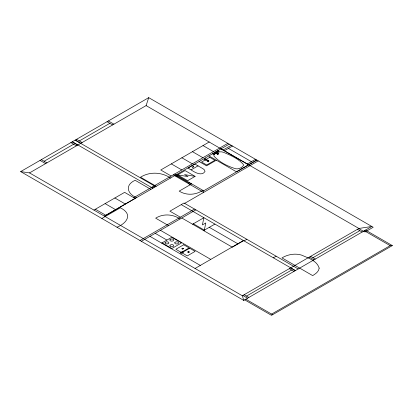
<?xml version="1.0" encoding="UTF-8"?>
<svg xmlns="http://www.w3.org/2000/svg" width="413" height="413" viewBox="0 0 413 413"><rect width="100%" height="100%" fill="white"/><g stroke="black" fill="none" stroke-linecap="round" stroke-linejoin="round"><path stroke-width="0.62" d="M204.296 230.17L205.782 222.963L202.406 224.915L203.872 217.718L192.597 224.228M148.716 97.654L20.65 171.596L29.53 172.902L146.104 105.599L148.716 97.654L373.202 227.264L365.02 231.987L363.626 231.182M213.681 153.837L213.975 153.755M44.108 161.266L73.669 144.204M79.337 140.926L109.848 123.311M209.221 141.989L160.745 169.991L171.194 176.021M93.963 210.047L124.607 192.36L135.154 198.452M133.76 197.646L227.831 143.332M104.406 216.076L135.056 198.395M104.468 216.164L229.225 144.137M175.169 175.953L176.558 175.153M101.841 218.467L120.328 207.796C133.048 213.96 127.312 222.912 117.018 227.233M177.575 174.885L185.045 170.574L195.096 176.377L187.621 180.688L177.575 174.885L187.987 176.573L184.57 174.596L195.086 176.382M216.154 153.011L213.645 154.457L212.581 153.848L218.085 150.668L219.148 151.282L216.624 152.743M216.484 153.202L216.954 152.934M176.47 176.712L177.864 175.907M223.051 150.022L231.234 145.293M191.08 169.877C194.631 172.324 201.869 176.573 205.029 171.457L204.456 169.97L203.211 168.871L194.91 164.049L187.946 168.07L191.08 169.877L198.039 165.856M224.352 150.776L232.534 146.047M216.345 160.192L206.567 165.835L199.102 161.529M188.395 183.594L189.784 182.789M189.701 184.348L191.09 183.542M191.699 183.893L179.19 191.116C186.382 195.679 195.896 195.096 202.819 190.316M247.304 164.023L255.487 159.299M256.793 160.053L236.489 171.823L208.885 155.882M174.642 174.043L203.655 190.796L256.845 160.084M180.342 217.207L169.898 211.177L184.022 203.02L298.212 268.946M184.642 203.377L258.239 160.889M140.002 240.5L194.471 209.055M141.396 241.306L195.865 209.856M161.679 243.087L171.798 237.279L181.544 242.906L171.798 248.538L162.046 242.906M181.787 217.987L203.599 230.573L214.905 224.099M195.05 268.465L243.427 240.531M243.624 240.671L232.333 247.191L203.573 230.583M244.031 240.882L246.819 239.277M273.36 257.815L276.142 256.205M29.53 172.902L242.348 295.77L358.923 228.466L371.808 226.458L243.742 300.396L20.65 171.596M246.494 296.095L291.645 270.025M312.977 257.707L359.811 230.671M271.615 314.097L390.161 245.652L392.35 245.58L365.515 230.087M392.35 245.58L271.517 315.346L244.682 299.853M151.452 187.435L155.629 186.63L75.12 140.146M228.446 148.412L251.393 161.659M364.359 230.759L390.161 245.652M146.104 105.599L358.923 228.466M221.032 148.866L248.641 164.808M358.768 228.559L363.466 231.27M357.462 229.313L362.16 232.029M217.491 151.013L218.575 151.612M215.56 152.129L218.647 153.357L218.792 153.843L218.059 154.261L217.217 154.178L216.588 153.264L215.09 152.397M203.02 145.572L213.49 151.617M213.139 153.522L214.202 154.137M192.458 151.679L202.907 157.714M181.89 157.787L192.334 163.816M108.366 120.952L113.936 124.168M107.06 121.706L112.635 124.922M171.318 163.889L181.766 169.919M177.167 176.31L189.087 183.191M173.248 174.849L203.655 192.401L203.655 190.796M310.628 256.354L315.331 259.065M309.322 257.103L314.025 259.818M170.543 178.018C161.695 172.014 149.625 171.452 140.513 177.213L156.222 186.284M76.555 139.32L82.125 142.537M75.249 140.074L80.819 143.29M72.332 141.752L152.846 188.235M181.235 204.631L295.424 270.556M72.187 141.84L77.758 145.056M290.597 267.918L295.3 270.629M70.881 142.593L76.451 145.81M289.291 268.667L293.994 271.382M150.879 189.371L135.144 180.285C124.731 184.874 127.116 193.862 136.538 197.651M209.319 227.326L238.027 243.902M193.356 223.789L204.352 230.139M180.058 218.983C172.902 214.053 163.083 213.475 155.665 218.178L168.561 225.622M114.86 197.992L125.304 204.022M41.321 159.661L46.896 162.877M40.015 160.414L45.585 163.631M160.42 230.32L210.733 259.369M105.108 203.619L115.557 209.649M155.216 233.324L166.904 240.072M149.971 236.355L200.315 265.42M244.145 294.737L248.843 297.448M95.351 209.241L105.805 215.281M242.839 295.491L247.537 298.207M245.812 299.198L272.647 314.691M242.348 295.77L243.742 300.396M218.606 153.352C218.415 154.57 215.529 154.441 218.606 153.342M319.177 268.104C318.831 271.692 315.506 273.891 312.677 275.61L281.971 257.882C287.778 254.444 294.928 253.123 301.475 255.069C307.964 257.949 317.014 260.629 319.177 268.104M165.097 242.477L165.097 243.334L166.181 243.964L168.179 243.789L168.891 242.906L168.447 242.183L167.663 241.853L166.181 241.853L165.097 242.477M169.97 239.664L169.97 240.521L171.054 241.146L173.052 240.975L173.765 240.092L173.326 239.37L172.536 239.039L171.054 239.039L169.97 239.664M169.97 245.296L169.97 246.148L171.054 246.778L173.052 246.602L173.765 245.725L173.326 244.997L172.536 244.666L171.054 244.666L169.97 245.296M174.844 242.477L174.844 243.334L175.928 243.964L177.926 243.789L178.643 242.906L178.199 242.183L177.409 241.853L175.928 241.853L174.844 242.477M183.088 248.652C182.009 249.674 182.004 247.63 183.088 248.652M208.488 161.018C207.409 162.041 207.409 159.996 208.488 161.018M188.906 252.013C187.827 253.035 187.822 250.99 188.906 252.013M208.859 161.018L207.997 161.514L207.135 161.018L207.997 160.518L208.859 161.018M183.455 248.652L182.592 249.153L181.73 248.652L182.592 248.156L183.455 248.652M189.278 252.013L188.411 252.508L187.548 252.013L188.411 251.512L189.278 252.013M214.326 154.421L213.893 155.205L214.017 156.181C219.69 162.381 227.904 166.444 235.906 168.819C238.724 169.17 241.941 167.833 243.51 165.479L243.386 164.503C238.332 158.597 230.666 155.334 223.629 152.351C220.382 151.029 216.835 152.191 214.326 154.421M218.033 151.323L217.666 151.416L218.033 151.323M205.168 158.742L204.125 159.346L206.562 160.755L207.61 160.151L205.168 158.742M193.284 166.491L192.179 167.131L192.706 167.435L193.811 166.795L193.284 166.491M209.758 157.327L201.606 162.03L206.722 164.988L214.868 160.28L209.758 157.327M183.687 244.759L175.855 249.287L181.292 252.426L189.128 247.903L183.687 244.759M182.654 251.424L180.218 252.828L181.261 253.432L183.697 252.023L182.654 251.424M189.681 248.239L181.844 252.761L187.28 255.9L195.117 251.378L189.681 248.239"/></g></svg>
